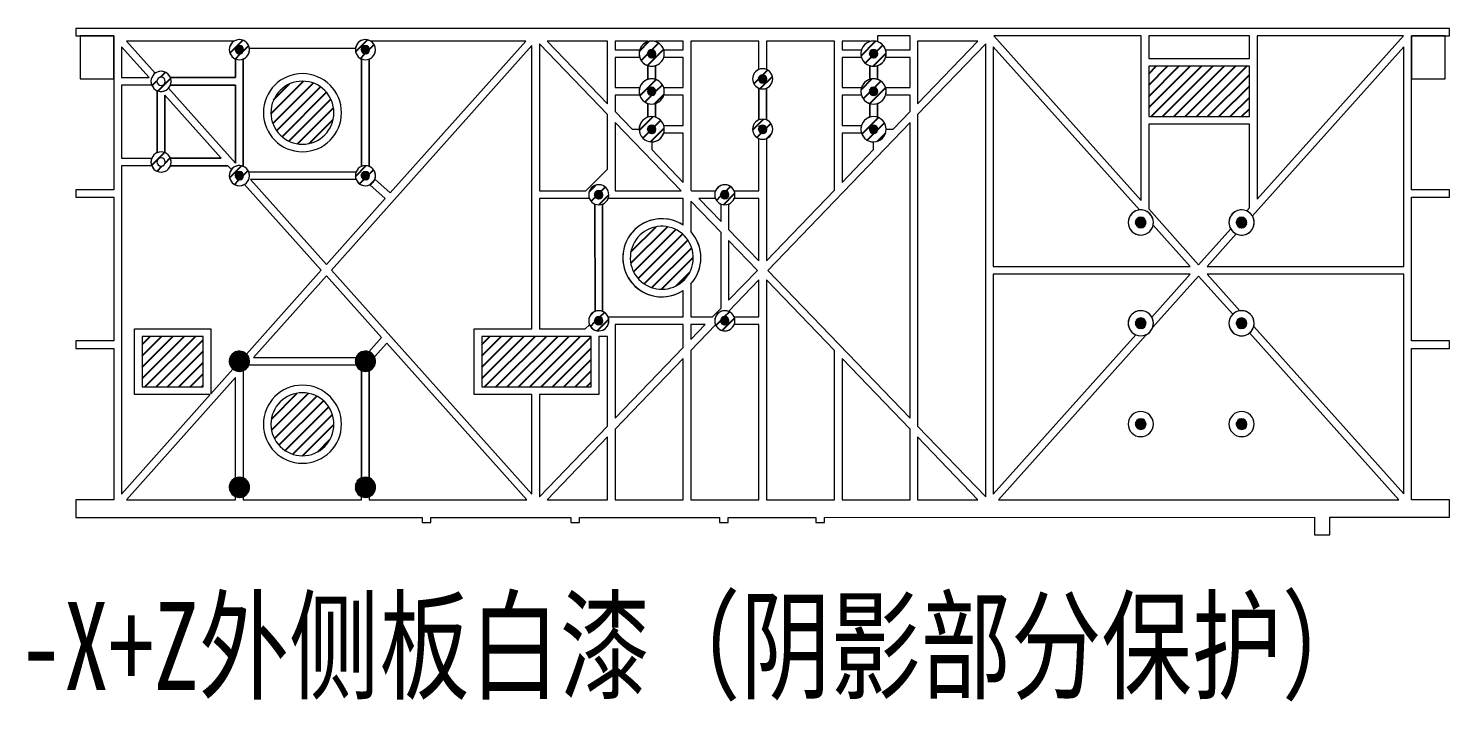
# Model space of a CAD drawing. Header units: millimetres. Extents: x 44 to 363, y 19 to 309.
# Drawn here: x 44.5 to 100.9, y 56 to 82.7 of the extents above; entities that cross this region are included whole.
import ezdxf

# ---------------------------------------------------------------- set-up
doc = ezdxf.new("R2010")
doc.units = ezdxf.units.MM
doc.styles.add('SLDTEXTSTYLE0', font='TXT', dxfattribs={"width": 0.75})

msp = doc.modelspace()

# ---------------------------------------------------------------- hatches: boundary and pattern name
h = msp.add_hatch()
h.set_pattern_fill('ANSI31', color=0, scale=0.1)
h.paths.add_polyline_path([(50.209, 80.603, 1), (49.409, 80.603, 1)])
h.paths.add_polyline_path([(49.644, 80.603, -1), (49.974, 80.603, -1)], flags=0)
h.paths.add_polyline_path([(49.974, 80.603, 1), (49.644, 80.603, 1)], flags=16)
h.paths.add_polyline_path([(50.179, 77.253, 0.096396), (50.209, 77.403, 0.096396), (50.179, 77.553, 0.203231), (49.959, 77.774, 0.194601), (49.659, 77.774, 0.203231), (49.438, 77.553, 0.096396), (49.409, 77.403, 0.096396), (49.438, 77.253, 0.6742)])
h.paths.add_polyline_path([(49.644, 77.403, -1), (49.974, 77.403, -1)], flags=16)
h.paths.add_polyline_path([(49.974, 77.403, 1), (49.644, 77.403, 1)], flags=0)
h.paths.add_polyline_path([(69.773, 81.703, 1), (68.773, 81.703, 0.076321), (68.796, 81.553, 0.858182)])
h.paths.add_polyline_path([(69.108, 81.703, -1), (69.438, 81.703, -1)], flags=16)
h.paths.add_polyline_path([(68.773, 80.203, -0.076321), (68.796, 80.353, -0.858182), (69.773, 80.203, -0.076321), (69.75, 80.053, -0.858182)])
h.paths.add_polyline_path([(69.438, 80.203, -1), (69.108, 80.203, -1)], flags=16)
h.paths.add_polyline_path([(68.773, 78.703, 0.414214), (69.273, 78.203, 0.414214), (69.773, 78.703, 0.076321), (69.75, 78.853, 0.858182)])
h.paths.add_polyline_path([(69.438, 78.703, -1), (69.108, 78.703, -1)], flags=16)
h.paths.add_polyline_path([(73.273, 80.703, 1), (74.073, 80.703, 1)])
h.paths.add_polyline_path([(73.838, 80.703, -1), (73.508, 80.703, -1)], flags=16)
h.paths.add_polyline_path([(73.273, 78.703, 1), (74.073, 78.703, 1)])
h.paths.add_polyline_path([(73.838, 78.703, -1), (73.508, 78.703, -1)], flags=16)
h.paths.add_polyline_path([(78.55, 81.553, 0.076321), (78.573, 81.703, 0.076321), (78.55, 81.853, 0.245091), (78.223, 82.18, 0.153536), (77.923, 82.18, 0.327538), (77.573, 81.703, 0.076321), (77.596, 81.553, 0.245091), (77.923, 81.226, 0.153536), (78.223, 81.226, 0.245091)])
h.paths.add_polyline_path([(77.908, 81.703, -1), (78.238, 81.703, -1)], flags=16)
h.paths.add_polyline_path([(78.573, 80.203, 0.076321), (78.55, 80.353, 0.858182), (77.573, 80.203, 0.076321), (77.596, 80.053, 0.858182)])
h.paths.add_polyline_path([(77.908, 80.203, -1), (78.238, 80.203, -1)], flags=16)
h.paths.add_polyline_path([(78.223, 79.18, 0.506475), (77.573, 78.703, 0.076321), (77.596, 78.553, 0.327538), (78.073, 78.203, 0.414214), (78.573, 78.703, 0.327603)])
h.paths.add_polyline_path([(78.238, 78.703, -1), (77.908, 78.703, -1)], flags=16)
h = msp.add_hatch()
h.set_pattern_fill('ANSI31', color=0, scale=0.1)
h.paths.add_polyline_path([(67.572, 76.103, 1), (66.772, 76.103, 1)])
h.paths.add_polyline_path([(67.007, 76.103, -1), (67.337, 76.103, -1)], flags=16)
h.paths.add_polyline_path([(72.572, 76.103, 0.096396), (72.543, 76.253, 0.6742), (71.802, 76.253, 0.096396), (71.772, 76.103, 0.096396), (71.802, 75.953, 0.824158)])
h.paths.add_polyline_path([(72.007, 76.103, -1), (72.337, 76.103, -1)], flags=16)
h.paths.add_polyline_path([(71.773, 71.103, 1), (72.573, 71.103, 1)])
h.paths.add_polyline_path([(72.338, 71.103, -1), (72.008, 71.103, -1)], flags=16)
h.paths.add_polyline_path([(67.543, 71.253, 0.824158), (66.773, 71.103, 1), (67.573, 71.103, 0.096396)])
h.paths.add_polyline_path([(67.338, 71.103, -1), (67.008, 71.103, -1)], flags=16)
h.paths.add_polyline_path([(58.066, 77.23, 0.531846), (57.516, 76.86, 1), (58.316, 76.86, 0.305615)])
h.paths.add_polyline_path([(58.081, 76.86, -1), (57.751, 76.86, -1)], flags=16)
h.paths.add_polyline_path([(58.316, 81.86, 1), (57.516, 81.86, 0.096396), (57.545, 81.71, 0.824158)])
h.paths.add_polyline_path([(57.751, 81.86, -1), (58.081, 81.86, -1)], flags=16)
h.paths.add_polyline_path([(53.316, 81.86, 0.027094), (53.313, 81.903, 0.546827), (52.71, 82.203, 0.263782), (52.516, 81.86, 0.305615), (52.766, 81.489, 0.194601), (53.066, 81.489, 0.305615)])
h.paths.add_polyline_path([(52.751, 81.86, -1), (53.081, 81.86, -1)], flags=16)
h.paths.add_polyline_path([(53.316, 76.86, 1), (52.516, 76.86, 0.582712), (53.121, 76.516, 0.263654)])
h.paths.add_polyline_path([(52.751, 76.86, -1), (53.081, 76.86, -1)], flags=16)
h.paths.add_polyline_path([(56.666, 79.36, 1), (54.166, 79.36, 1)])
h.paths.add_polyline_path([(70.523, 72.687, 0.105559), (70.823, 73.114, 9.473347)])
h.paths.add_polyline_path([(54.166, 66.996, 1), (56.666, 66.996, 1)])
h = msp.add_hatch()
h.set_pattern_fill('ANSI31', color=0, scale=0.01)
h.paths.add_polyline_path([(53.081, 81.86, 1), (52.751, 81.86, 1)])
h.paths.add_polyline_path([(58.081, 81.86, 1), (57.751, 81.86, 1)])
h.paths.add_polyline_path([(58.081, 76.86, 1), (57.751, 76.86, 1)])
h.paths.add_polyline_path([(52.751, 76.86, 1), (53.081, 76.86, 1)])
h.paths.add_polyline_path([(53.081, 69.496, 1), (52.751, 69.496, 1)])
h.paths.add_polyline_path([(57.751, 69.496, 1), (58.081, 69.496, 1)])
h.paths.add_polyline_path([(58.081, 64.496, 1), (57.751, 64.496, 1)])
h.paths.add_polyline_path([(53.081, 64.496, 1), (52.751, 64.496, 1)])
h.paths.add_polyline_path([(72.337, 76.103, 1), (72.007, 76.103, 1)])
h.paths.add_polyline_path([(67.337, 76.103, 1), (67.007, 76.103, 1)])
h.paths.add_polyline_path([(67.338, 71.103, 1), (67.008, 71.103, 1)])
h.paths.add_polyline_path([(72.338, 71.103, 1), (72.008, 71.103, 1)])
h = msp.add_hatch()
h.set_pattern_fill('ANSI31', color=0, scale=0.01)
h.paths.add_polyline_path([(88.883, 75.004, 1), (88.463, 75.004, 1)])
h.paths.add_polyline_path([(92.883, 75.004, 1), (92.463, 75.004, 1)])
h.paths.add_polyline_path([(88.883, 71.004, 1), (88.463, 71.004, 1)])
h.paths.add_polyline_path([(92.883, 71.004, 1), (92.463, 71.004, 1)])
h.paths.add_polyline_path([(88.883, 67.004, 1), (88.463, 67.004, 1)])
h.paths.add_polyline_path([(92.883, 67.004, 1), (92.463, 67.004, 1)])
h.paths.add_polyline_path([(77.908, 78.703, 1), (78.238, 78.703, 1)])
h.paths.add_polyline_path([(78.238, 80.203, 1), (77.908, 80.203, 1)])
h.paths.add_polyline_path([(77.908, 81.703, 1), (78.238, 81.703, 1)])
h.paths.add_polyline_path([(73.508, 80.703, 1), (73.838, 80.703, 1)])
h.paths.add_polyline_path([(73.508, 78.703, 1), (73.838, 78.703, 1)])
h.paths.add_polyline_path([(69.438, 81.703, 1), (69.108, 81.703, 1)])
h.paths.add_polyline_path([(69.108, 80.203, 1), (69.438, 80.203, 1)])
h.paths.add_polyline_path([(69.438, 78.703, 1), (69.108, 78.703, 1)])
h = msp.add_hatch()
h.set_pattern_fill('ANSI31', color=0, scale=0.1)
h.paths.add_polyline_path([(92.989, 81.204), (88.989, 81.204), (88.989, 79.204), (92.989, 79.204)])
h = msp.add_hatch()
h.set_pattern_fill('ANSI31', color=0, scale=0.1)
h.paths.add_polyline_path([(51.485, 70.477), (49.061, 70.477), (49.061, 68.477), (51.485, 68.477)])
h.paths.add_polyline_path([(66.876, 70.481), (62.53, 70.481), (62.53, 68.481), (66.876, 68.481)])
h = msp.add_hatch()
h.set_pattern_fill('ANSI31', color=0, scale=0.01)
h.paths.add_polyline_path([(53.287, 69.346, 0.09634), (53.316, 69.496, 0.204037), (53.193, 69.784, 0.661078), (52.516, 69.496, 0.223356), (52.661, 69.188, 0.275795), (53.066, 69.125, 0.203231)])
h.paths.add_polyline_path([(52.751, 69.496, -1), (53.081, 69.496, -1)], flags=0)
h.paths.add_polyline_path([(53.081, 69.496, 1), (52.751, 69.496, 1)], flags=16)
h.paths.add_polyline_path([(58.316, 69.496, 1), (57.516, 69.496, 1)])
h.paths.add_polyline_path([(57.751, 69.496, -1), (58.081, 69.496, -1)], flags=16)
h.paths.add_polyline_path([(57.516, 64.496, 1), (58.316, 64.496, 1)])
h.paths.add_polyline_path([(58.081, 64.496, -1), (57.751, 64.496, -1)], flags=16)
h.paths.add_polyline_path([(53.316, 64.496, 1), (52.516, 64.496, 1)])
h.paths.add_polyline_path([(52.751, 64.496, -1), (53.081, 64.496, -1)], flags=0)
h.paths.add_polyline_path([(52.751, 64.496, 1), (53.081, 64.496, 1)], flags=16)

# ---------------------------------------------------------------- linework, layer by layer
at = {"color": 0, "linetype": 'Continuous', "lineweight": 18}
for p, q in [((100.924, 82.704), (46.422, 82.703)), ((46.422, 82.703), (46.422, 82.403)), ((46.422, 82.403), (47.933, 82.403)), ((47.933, 82.403), (46.595, 82.403)), ((46.595, 82.403), (46.595, 80.703)), ((47.933, 80.703), (47.933, 82.403)), ((47.933, 82.403), (47.933, 76.303)), ((78.223, 82.403), (78.223, 82.18)), ((79.523, 82.403), (78.223, 82.403)), ((79.523, 82.403), (78.223, 82.403)), ((78.223, 82.403), (78.223, 82.18)), ((79.523, 81.853), (79.523, 82.403)), ((79.523, 81.853), (79.523, 82.403)), ((88.689, 82.404), (82.845, 82.403)), ((88.689, 82.404), (82.845, 82.403)), ((82.845, 82.403), (88.689, 75.874)), ((82.845, 82.403), (88.689, 75.874)), ((88.689, 75.874), (88.689, 82.404)), ((88.689, 75.874), (88.689, 82.404)), ((92.989, 82.404), (88.989, 82.404)), ((88.989, 82.404), (88.989, 81.504)), ((92.989, 82.404), (88.989, 82.404)), ((88.989, 82.404), (88.989, 81.504)), ((92.989, 81.504), (92.989, 82.404)), ((92.989, 81.504), (92.989, 82.404)), ((99.09, 82.404), (93.289, 82.404)), ((93.289, 75.922), (99.09, 82.404)), ((93.289, 82.404), (93.289, 75.922)), ((93.289, 75.922), (99.09, 82.404)), ((99.09, 82.404), (93.289, 82.404)), ((93.289, 82.404), (93.289, 75.922)), ((100.75, 82.404), (99.412, 82.404)), ((99.412, 82.404), (99.413, 80.704)), ((99.413, 76.304), (99.412, 82.404)), ((99.412, 82.404), (100.924, 82.404)), ((100.75, 80.704), (100.75, 82.404)), ((100.924, 82.404), (100.924, 82.704)), ((49.33, 80.753), (48.233, 81.978)), ((48.233, 81.978), (48.233, 80.753)), ((49.33, 80.753), (48.233, 81.978)), ((48.233, 81.978), (48.233, 80.753)), ((48.434, 82.203), (49.575, 80.928)), ((52.71, 82.203), (48.434, 82.203)), ((52.71, 82.203), (48.434, 82.203)), ((48.434, 82.203), (49.575, 80.928)), ((57.518, 81.903), (53.313, 81.903)), ((57.518, 81.903), (53.313, 81.903)), ((64.523, 82.026), (56.568, 73.115)), ((64.523, 82.026), (56.568, 73.115)), ((64.278, 82.203), (58.121, 82.203)), ((64.278, 82.203), (58.121, 82.203)), ((58.902, 76.18), (64.278, 82.203)), ((58.902, 76.18), (64.278, 82.203)), ((64.523, 70.777), (64.523, 82.026)), ((64.523, 70.777), (64.523, 82.026)), ((64.823, 82.091), (64.823, 76.253)), ((67.523, 79.283), (64.823, 82.091)), ((67.523, 79.283), (64.823, 82.091)), ((64.823, 82.091), (64.823, 76.253)), ((65.131, 82.203), (67.523, 79.716)), ((67.523, 82.203), (65.131, 82.203)), ((67.523, 82.203), (65.131, 82.203)), ((65.131, 82.203), (67.523, 79.716)), ((67.523, 79.716), (67.523, 82.203)), ((67.523, 79.716), (67.523, 82.203)), ((67.823, 82.203), (67.823, 81.853)), ((69.123, 82.203), (67.823, 82.203)), ((69.123, 82.203), (67.823, 82.203)), ((67.823, 82.203), (67.823, 81.853)), ((67.823, 81.853), (68.796, 81.853)), ((67.823, 81.853), (68.796, 81.853)), ((69.123, 82.18), (69.123, 82.203)), ((69.123, 82.18), (69.123, 82.203)), ((69.423, 82.203), (69.423, 82.18)), ((70.523, 82.203), (69.423, 82.203)), ((70.523, 82.203), (69.423, 82.203)), ((69.423, 82.203), (69.423, 82.18)), ((69.75, 81.853), (70.523, 81.853)), ((69.75, 81.853), (70.523, 81.853)), ((70.523, 81.853), (70.523, 82.203)), ((70.523, 81.853), (70.523, 82.203)), ((70.823, 82.203), (70.823, 76.284)), ((73.523, 82.203), (70.823, 82.203)), ((73.523, 82.203), (70.823, 82.203)), ((70.823, 82.203), (70.823, 76.284)), ((73.523, 81.074), (73.523, 82.203)), ((73.523, 81.074), (73.523, 82.203)), ((73.823, 82.203), (73.823, 81.074)), ((76.523, 82.203), (73.823, 82.203)), ((76.523, 82.203), (73.823, 82.203)), ((73.823, 82.203), (73.823, 81.074)), ((76.523, 76.284), (76.523, 82.203)), ((76.523, 76.284), (76.523, 82.203)), ((76.823, 82.203), (76.823, 81.853)), ((77.923, 82.203), (76.823, 82.203)), ((77.923, 82.203), (76.823, 82.203)), ((76.823, 82.203), (76.823, 81.853)), ((76.823, 81.853), (77.596, 81.853)), ((76.823, 81.853), (77.596, 81.853)), ((77.923, 82.18), (77.923, 82.203)), ((77.923, 82.18), (77.923, 82.203)), ((78.55, 81.853), (79.523, 81.853)), ((78.55, 81.853), (79.523, 81.853)), ((79.823, 79.716), (82.215, 82.203)), ((79.823, 82.203), (79.823, 79.716)), ((82.215, 82.203), (79.823, 82.203)), ((79.823, 82.203), (79.823, 79.716)), ((79.823, 79.716), (82.215, 82.203)), ((82.215, 82.203), (79.823, 82.203)), ((82.523, 82.091), (79.823, 79.283)), ((82.523, 82.091), (79.823, 79.283)), ((82.523, 64.116), (82.523, 82.091)), ((82.523, 64.116), (82.523, 82.091)), ((82.823, 81.979), (82.823, 73.253)), ((88.621, 75.501), (82.823, 81.979)), ((88.621, 75.501), (82.823, 81.979)), ((82.823, 81.979), (82.823, 73.253)), ((99.113, 81.979), (93.101, 75.262)), ((99.113, 81.979), (93.101, 75.262)), ((99.113, 73.254), (99.113, 81.979)), ((99.113, 73.254), (99.113, 81.979)), ((52.766, 81.489), (52.766, 80.753)), ((52.766, 80.753), (52.766, 81.489)), ((53.066, 77.23), (53.066, 81.489)), ((53.066, 81.489), (53.066, 77.23)), ((57.766, 81.489), (57.766, 77.23)), ((57.766, 77.23), (57.766, 81.489)), ((58.066, 77.23), (58.066, 81.489)), ((58.066, 81.489), (58.066, 77.23)), ((68.796, 81.553), (67.823, 81.553)), ((67.823, 81.553), (67.823, 80.353)), ((67.823, 81.553), (67.823, 80.353)), ((68.796, 81.553), (67.823, 81.553)), ((69.123, 81.226), (69.123, 80.68)), ((69.123, 80.68), (69.123, 81.226)), ((69.423, 80.68), (69.423, 81.226)), ((69.423, 81.226), (69.423, 80.68)), ((70.523, 81.553), (69.75, 81.553)), ((70.523, 81.553), (69.75, 81.553)), ((70.523, 80.353), (70.523, 81.553)), ((70.523, 80.353), (70.523, 81.553)), ((76.823, 81.553), (76.823, 80.353)), ((77.596, 81.553), (76.823, 81.553)), ((76.823, 81.553), (76.823, 80.353)), ((77.596, 81.553), (76.823, 81.553)), ((77.923, 81.226), (77.923, 80.68)), ((77.923, 80.68), (77.923, 81.226)), ((78.223, 80.68), (78.223, 81.226)), ((78.223, 81.226), (78.223, 80.68)), ((79.523, 81.553), (78.55, 81.553)), ((79.523, 81.553), (78.55, 81.553)), ((79.523, 80.353), (79.523, 81.553)), ((79.523, 80.353), (79.523, 81.553)), ((88.989, 81.504), (92.989, 81.504)), ((88.989, 81.504), (92.989, 81.504)), ((88.989, 81.204), (88.989, 79.204)), ((92.989, 81.204), (88.989, 81.204)), ((92.989, 79.204), (92.989, 81.204)), ((46.595, 80.703), (47.933, 80.703)), ((48.233, 80.753), (49.33, 80.753)), ((48.233, 80.753), (49.33, 80.753)), ((52.766, 80.753), (50.179, 80.753)), ((50.179, 80.753), (52.766, 80.753)), ((99.413, 80.704), (100.75, 80.704)), ((48.233, 80.453), (48.233, 77.553)), ((49.438, 80.453), (48.233, 80.453)), ((49.438, 80.453), (48.233, 80.453)), ((48.233, 80.453), (48.233, 77.553)), ((49.659, 80.232), (49.659, 77.774)), ((49.659, 77.774), (49.659, 80.232)), ((52.766, 77.363), (50.106, 80.335)), ((50.106, 80.335), (52.766, 77.363)), ((50.179, 80.453), (52.766, 80.453)), ((52.766, 80.453), (50.179, 80.453)), ((52.766, 80.453), (52.766, 77.363)), ((52.766, 77.363), (52.766, 80.453)), ((67.823, 80.353), (68.796, 80.353)), ((67.823, 80.353), (68.796, 80.353)), ((69.75, 80.353), (70.523, 80.353)), ((69.75, 80.353), (70.523, 80.353)), ((73.523, 80.332), (73.523, 79.074)), ((73.523, 79.074), (73.523, 80.332)), ((73.823, 79.074), (73.823, 80.332)), ((73.823, 80.332), (73.823, 79.074)), ((76.823, 80.353), (77.596, 80.353)), ((76.823, 80.353), (77.596, 80.353)), ((78.55, 80.353), (79.523, 80.353)), ((78.55, 80.353), (79.523, 80.353)), ((49.959, 77.774), (49.959, 80.05)), ((49.959, 80.05), (52.194, 77.553)), ((52.194, 77.553), (49.959, 80.05)), ((49.959, 80.05), (49.959, 77.774)), ((67.823, 80.053), (67.823, 79.404)), ((68.796, 80.053), (67.823, 80.053)), ((67.823, 80.053), (67.823, 79.404)), ((68.796, 80.053), (67.823, 80.053)), ((69.123, 79.726), (69.123, 79.18)), ((69.123, 79.18), (69.123, 79.726)), ((69.423, 79.18), (69.423, 79.726)), ((69.423, 79.726), (69.423, 79.18)), ((70.523, 80.053), (69.75, 80.053)), ((70.523, 80.053), (69.75, 80.053)), ((70.523, 78.853), (70.523, 80.053)), ((70.523, 78.853), (70.523, 80.053)), ((76.823, 80.053), (76.823, 78.853)), ((77.596, 80.053), (76.823, 80.053)), ((77.596, 80.053), (76.823, 80.053)), ((76.823, 80.053), (76.823, 78.853)), ((77.923, 79.18), (77.923, 79.726)), ((77.923, 79.726), (77.923, 79.18)), ((78.223, 79.18), (78.223, 79.726)), ((78.223, 79.726), (78.223, 79.181)), ((79.523, 80.053), (78.55, 80.053)), ((79.523, 80.053), (78.55, 80.053)), ((79.523, 79.404), (79.523, 80.053)), ((79.523, 79.404), (79.523, 80.053)), ((67.523, 77.116), (67.523, 79.283)), ((67.523, 77.116), (67.523, 79.283)), ((67.823, 79.404), (68.496, 78.703)), ((67.823, 79.404), (68.496, 78.703)), ((70.436, 76.253), (67.823, 78.971)), ((67.823, 78.971), (67.823, 76.253)), ((70.436, 76.253), (67.823, 78.971)), ((67.823, 78.971), (67.823, 76.253)), ((79.523, 78.971), (73.881, 73.103)), ((79.523, 78.971), (73.881, 73.103)), ((78.849, 78.703), (79.523, 79.404)), ((78.849, 78.703), (79.523, 79.404)), ((79.523, 67.236), (79.523, 78.971)), ((79.523, 67.236), (79.523, 78.971)), ((79.823, 79.283), (79.823, 66.924)), ((79.823, 79.283), (79.823, 66.924)), ((88.989, 79.204), (92.989, 79.204)), ((68.496, 78.703), (68.773, 78.703)), ((68.496, 78.703), (68.773, 78.703)), ((69.75, 78.853), (70.523, 78.853)), ((69.75, 78.853), (70.523, 78.853)), ((70.523, 78.553), (69.75, 78.553)), ((70.523, 78.553), (69.75, 78.553)), ((70.523, 76.596), (70.523, 78.553)), ((70.523, 76.596), (70.523, 78.553)), ((76.823, 78.853), (77.596, 78.853)), ((76.823, 78.853), (77.596, 78.853)), ((76.823, 78.553), (76.823, 76.596)), ((77.596, 78.553), (76.823, 78.553)), ((76.823, 78.553), (76.823, 76.596)), ((77.596, 78.553), (76.823, 78.553)), ((78.573, 78.703), (78.849, 78.703)), ((78.573, 78.703), (78.849, 78.703)), ((88.989, 78.904), (88.989, 75.539)), ((92.989, 78.904), (88.989, 78.904)), ((92.989, 78.904), (88.989, 78.904)), ((88.989, 78.904), (88.989, 75.539)), ((92.989, 75.587), (92.989, 78.904)), ((92.989, 75.587), (92.989, 78.904)), ((69.273, 78.203), (69.273, 77.896)), ((69.273, 78.203), (69.273, 77.896)), ((69.273, 77.896), (70.523, 76.596)), ((69.273, 77.896), (70.523, 76.596)), ((73.523, 76.253), (73.523, 78.332)), ((73.523, 76.253), (73.523, 78.332)), ((73.823, 78.332), (73.823, 73.476)), ((73.823, 78.332), (73.823, 73.476)), ((76.823, 76.596), (78.073, 77.896)), ((76.823, 76.596), (78.073, 77.896)), ((78.073, 77.896), (78.073, 78.203)), ((78.073, 77.896), (78.073, 78.203)), ((48.233, 77.553), (49.438, 77.553)), ((48.233, 77.553), (49.438, 77.553)), ((48.233, 77.253), (48.233, 64.228)), ((49.438, 77.253), (48.233, 77.253)), ((49.438, 77.253), (48.233, 77.253)), ((48.233, 77.253), (48.233, 64.228)), ((52.194, 77.553), (50.179, 77.553)), ((50.179, 77.553), (52.194, 77.553)), ((50.179, 77.253), (52.462, 77.253)), ((52.462, 77.253), (50.179, 77.253)), ((52.462, 77.253), (52.597, 77.102)), ((52.597, 77.102), (52.462, 77.253)), ((53.287, 77.01), (57.545, 77.01)), ((53.287, 77.01), (57.545, 77.01)), ((53.351, 76.71), (56.367, 73.34)), ((57.545, 76.71), (53.351, 76.71)), ((57.545, 76.71), (53.351, 76.71)), ((53.351, 76.71), (56.367, 73.34)), ((58.292, 76.725), (58.902, 76.18)), ((58.292, 76.725), (58.902, 76.18)), ((66.66, 76.253), (67.523, 77.116)), ((66.66, 76.253), (67.523, 77.116)), ((47.933, 76.303), (46.422, 76.303)), ((46.422, 76.303), (46.422, 76.003)), ((56.166, 73.115), (53.121, 76.516)), ((56.166, 73.115), (53.121, 76.516)), ((58.703, 75.956), (58.093, 76.501)), ((58.703, 75.956), (58.093, 76.501)), ((64.823, 76.253), (66.66, 76.253)), ((64.823, 76.253), (66.66, 76.253)), ((67.823, 76.253), (70.436, 76.253)), ((67.823, 76.253), (70.436, 76.253)), ((70.823, 76.284), (70.852, 76.253)), ((70.823, 76.284), (70.852, 76.253)), ((70.852, 76.253), (71.802, 76.253)), ((70.852, 76.253), (71.802, 76.253)), ((72.543, 76.253), (73.523, 76.253)), ((72.543, 76.253), (73.523, 76.253)), ((73.823, 73.476), (76.523, 76.284)), ((73.823, 73.476), (76.523, 76.284)), ((100.924, 76.304), (99.413, 76.304)), ((100.924, 76.004), (100.924, 76.304)), ((46.422, 76.003), (47.933, 76.003)), ((47.933, 76.003), (47.933, 70.303)), ((56.367, 73.34), (58.703, 75.956)), ((56.367, 73.34), (58.703, 75.956)), ((64.823, 75.953), (64.823, 70.777)), ((66.802, 75.953), (64.823, 75.953)), ((64.823, 75.953), (64.823, 70.777)), ((66.802, 75.953), (64.823, 75.953)), ((67.022, 75.732), (67.023, 71.474)), ((67.023, 71.474), (67.022, 75.732)), ((67.323, 71.474), (67.322, 75.732)), ((67.322, 75.732), (67.323, 71.474)), ((70.523, 75.953), (67.543, 75.953)), ((70.523, 75.953), (67.543, 75.953)), ((70.523, 74.899), (70.523, 75.953)), ((70.523, 74.899), (70.523, 75.953)), ((72.023, 74.603), (70.823, 75.851)), ((70.823, 75.851), (70.823, 74.642)), ((72.023, 74.603), (70.823, 75.851)), ((70.823, 75.851), (70.823, 74.642)), ((71.141, 75.953), (72.023, 75.036)), ((71.802, 75.953), (71.141, 75.953)), ((71.141, 75.953), (72.023, 75.036)), ((71.802, 75.953), (71.141, 75.953)), ((72.023, 75.036), (72.022, 75.732)), ((72.023, 75.036), (72.022, 75.732)), ((72.322, 75.732), (72.323, 74.724)), ((72.322, 75.732), (72.323, 74.724)), ((73.523, 75.953), (72.543, 75.953)), ((73.523, 75.953), (72.543, 75.953)), ((73.523, 73.476), (73.523, 75.953)), ((73.523, 73.476), (73.523, 75.953)), ((92.876, 75.461), (92.989, 75.587)), ((92.876, 75.461), (92.989, 75.587)), ((99.413, 70.304), (99.413, 76.004)), ((99.413, 76.004), (100.924, 76.004)), ((88.989, 75.539), (90.968, 73.329)), ((88.989, 75.539), (90.968, 73.329)), ((72.023, 71.603), (72.023, 74.603)), ((72.023, 71.603), (72.023, 74.603)), ((72.323, 74.724), (73.523, 73.476)), ((72.323, 74.724), (73.523, 73.476)), ((90.632, 73.254), (89.161, 74.897)), ((90.632, 73.254), (89.161, 74.897)), ((90.968, 73.329), (92.241, 74.751)), ((90.968, 73.329), (92.241, 74.751)), ((92.463, 74.55), (91.303, 73.254)), ((92.463, 74.55), (91.303, 73.254)), ((72.323, 74.291), (72.323, 71.915)), ((73.465, 73.103), (72.323, 74.291)), ((73.465, 73.103), (72.323, 74.291)), ((72.323, 74.291), (72.323, 71.915)), ((53.193, 69.784), (56.166, 73.115)), ((53.193, 69.784), (56.166, 73.115)), ((56.367, 72.89), (53.472, 69.646)), ((56.367, 72.89), (53.472, 69.646)), ((58.559, 70.442), (56.367, 72.89)), ((58.559, 70.442), (56.367, 72.89)), ((56.568, 73.115), (64.523, 64.228)), ((56.568, 73.115), (64.523, 64.228)), ((73.523, 72.731), (72.317, 71.476)), ((73.523, 72.731), (72.317, 71.476)), ((72.323, 71.915), (73.465, 73.103)), ((72.323, 71.915), (73.465, 73.103)), ((73.523, 71.253), (73.523, 72.731)), ((73.523, 71.253), (73.523, 72.731)), ((73.823, 72.731), (73.823, 64.003)), ((76.523, 69.923), (73.823, 72.731)), ((76.523, 69.923), (73.823, 72.731)), ((73.823, 72.731), (73.823, 64.003)), ((73.881, 73.103), (79.523, 67.236)), ((73.881, 73.103), (79.523, 67.236)), ((82.823, 73.253), (90.632, 73.254)), ((82.823, 73.253), (90.632, 73.254)), ((90.632, 72.954), (82.823, 72.953)), ((90.632, 72.954), (82.823, 72.953)), ((82.823, 72.953), (82.823, 64.228)), ((82.823, 72.953), (82.823, 64.228)), ((89.108, 71.25), (90.632, 72.954)), ((89.108, 71.25), (90.632, 72.954)), ((90.968, 72.879), (89.147, 70.844)), ((90.968, 72.879), (89.147, 70.844)), ((92.325, 71.363), (90.968, 72.879)), ((92.325, 71.363), (90.968, 72.879)), ((91.303, 73.254), (99.113, 73.254)), ((91.303, 73.254), (99.113, 73.254)), ((91.303, 72.954), (92.605, 71.499)), ((99.113, 72.954), (91.303, 72.954)), ((99.113, 72.954), (91.303, 72.954)), ((91.303, 72.954), (92.605, 71.499)), ((99.113, 64.229), (99.113, 72.954)), ((99.113, 64.229), (99.113, 72.954)), ((70.523, 71.253), (70.523, 72.307)), ((70.523, 71.253), (70.523, 72.307)), ((70.823, 72.564), (70.823, 71.253)), ((70.823, 72.564), (70.823, 71.253)), ((71.686, 71.253), (72.023, 71.603)), ((71.686, 71.253), (72.023, 71.603)), ((67.543, 71.253), (70.523, 71.253)), ((67.543, 71.253), (70.523, 71.253)), ((70.823, 71.253), (71.686, 71.253)), ((70.823, 71.253), (71.686, 71.253)), ((72.543, 71.253), (73.523, 71.253)), ((72.543, 71.253), (73.523, 71.253)), ((48.761, 70.777), (51.785, 70.777)), ((48.761, 68.177), (48.761, 70.777)), ((48.761, 68.177), (48.761, 70.777)), ((48.761, 70.777), (51.785, 70.777)), ((49.061, 70.477), (49.061, 68.477)), ((51.485, 70.477), (49.061, 70.477)), ((51.485, 68.477), (51.485, 70.477)), ((51.785, 70.777), (51.785, 68.207)), ((51.785, 70.777), (51.785, 68.207)), ((62.23, 70.777), (64.523, 70.777)), ((62.23, 68.177), (62.23, 70.777)), ((62.23, 70.777), (64.523, 70.777)), ((62.23, 68.177), (62.23, 70.777)), ((62.53, 70.481), (62.53, 68.481)), ((66.876, 70.481), (62.53, 70.481)), ((64.823, 70.777), (66.635, 70.777)), ((64.823, 70.777), (66.635, 70.777)), ((66.635, 70.777), (66.804, 70.947)), ((66.635, 70.777), (66.804, 70.947)), ((66.876, 68.481), (66.876, 70.481)), ((67.176, 70.481), (67.176, 68.177)), ((67.523, 70.481), (67.176, 70.481)), ((67.176, 70.481), (67.176, 68.177)), ((67.523, 70.481), (67.176, 70.481)), ((67.523, 66.924), (67.523, 70.481)), ((67.523, 66.924), (67.523, 70.481)), ((67.823, 70.953), (67.823, 67.236)), ((70.523, 70.953), (67.823, 70.953)), ((67.823, 70.953), (67.823, 67.236)), ((70.523, 70.953), (67.823, 70.953)), ((70.523, 70.044), (70.523, 70.953)), ((70.523, 70.044), (70.523, 70.953)), ((70.823, 70.953), (70.823, 70.356)), ((71.398, 70.953), (70.823, 70.953)), ((70.823, 70.356), (71.398, 70.953)), ((70.823, 70.953), (70.823, 70.356)), ((70.823, 70.356), (71.398, 70.953)), ((71.398, 70.953), (70.823, 70.953)), ((71.805, 70.945), (70.823, 69.923)), ((71.805, 70.945), (70.823, 69.923)), ((73.523, 70.953), (72.543, 70.953)), ((73.523, 70.953), (72.543, 70.953)), ((73.523, 64.003), (73.523, 70.953)), ((73.523, 64.003), (73.523, 70.953)), ((82.823, 64.228), (88.476, 70.544)), ((82.823, 64.228), (88.476, 70.544)), ((88.884, 70.55), (83.024, 64.003)), ((88.884, 70.55), (83.024, 64.003)), ((98.912, 64.004), (92.991, 70.618)), ((98.912, 64.004), (92.991, 70.618)), ((93.158, 70.882), (99.113, 64.229)), ((93.158, 70.882), (99.113, 64.229)), ((47.933, 70.303), (46.422, 70.303)), ((46.422, 70.303), (46.422, 70.003)), ((46.422, 70.003), (47.933, 70.003)), ((47.933, 70.003), (47.933, 64.003)), ((58.051, 69.873), (58.559, 70.442)), ((58.051, 69.873), (58.559, 70.442)), ((58.76, 70.217), (58.275, 69.673)), ((58.76, 70.217), (58.275, 69.673)), ((64.322, 64.003), (58.76, 70.217)), ((64.322, 64.003), (58.76, 70.217)), ((67.823, 67.236), (70.523, 70.044)), ((67.823, 67.236), (70.523, 70.044)), ((70.823, 69.923), (70.823, 64.003)), ((70.823, 69.923), (70.823, 64.003)), ((76.523, 64.003), (76.523, 69.923)), ((76.523, 64.003), (76.523, 69.923)), ((100.924, 70.304), (99.413, 70.304)), ((99.413, 64.004), (99.413, 70.004)), ((99.413, 70.004), (100.924, 70.004)), ((100.924, 70.004), (100.924, 70.304)), ((57.545, 69.346), (53.287, 69.346)), ((57.545, 69.346), (53.287, 69.346)), ((53.472, 69.646), (57.545, 69.646)), ((53.472, 69.646), (57.545, 69.646)), ((70.523, 69.611), (67.823, 66.803)), ((70.523, 69.611), (67.823, 66.803)), ((70.523, 64.003), (70.523, 69.611)), ((70.523, 64.003), (70.523, 69.611)), ((76.823, 69.611), (76.823, 64.003)), ((79.523, 66.803), (76.823, 69.611)), ((79.523, 66.803), (76.823, 69.611)), ((76.823, 69.611), (76.823, 64.003)), ((52.766, 68.855), (48.434, 64.003)), ((52.766, 68.855), (48.434, 64.003)), ((51.785, 68.207), (52.661, 69.188)), ((51.785, 68.207), (52.661, 69.188)), ((52.766, 64.867), (52.766, 68.855)), ((52.766, 64.867), (52.766, 68.855)), ((53.066, 69.125), (53.066, 64.867)), ((53.066, 69.125), (53.066, 64.867)), ((57.766, 69.125), (57.766, 64.867)), ((57.766, 64.867), (57.766, 69.125)), ((58.066, 69.125), (58.066, 64.867)), ((58.066, 64.867), (58.066, 69.125)), ((49.061, 68.477), (51.485, 68.477)), ((62.53, 68.481), (66.876, 68.481)), ((48.233, 64.228), (51.758, 68.177)), ((48.233, 64.228), (51.758, 68.177)), ((51.758, 68.177), (48.761, 68.177)), ((51.758, 68.177), (48.761, 68.177)), ((64.523, 68.177), (62.23, 68.177)), ((64.523, 68.177), (62.23, 68.177)), ((64.523, 64.228), (64.523, 68.177)), ((64.523, 64.228), (64.523, 68.177)), ((64.823, 68.177), (64.823, 64.115)), ((67.176, 68.177), (64.823, 68.177)), ((67.176, 68.177), (64.823, 68.177)), ((64.823, 68.177), (64.823, 64.115)), ((64.823, 64.115), (67.523, 66.924)), ((64.823, 64.115), (67.523, 66.924)), ((67.823, 66.803), (67.823, 64.003)), ((67.823, 66.803), (67.823, 64.003)), ((79.523, 64.003), (79.523, 66.803)), ((79.523, 64.003), (79.523, 66.803)), ((79.823, 66.924), (82.523, 64.116)), ((79.823, 66.924), (82.523, 64.116)), ((67.523, 66.491), (65.131, 64.003)), ((67.523, 66.491), (65.131, 64.003)), ((67.523, 64.003), (67.523, 66.491)), ((67.523, 64.003), (67.523, 66.491)), ((79.823, 66.491), (79.823, 64.003)), ((82.215, 64.003), (79.823, 66.491)), ((82.215, 64.003), (79.823, 66.491)), ((79.823, 66.491), (79.823, 64.003)), ((47.933, 64.003), (46.422, 64.003)), ((46.422, 64.003), (46.422, 63.303)), ((48.434, 64.003), (52.766, 64.003)), ((48.434, 64.003), (52.766, 64.003)), ((52.766, 64.003), (52.766, 64.125)), ((52.766, 64.003), (52.766, 64.125)), ((53.066, 64.125), (53.066, 64.003)), ((53.066, 64.125), (53.066, 64.003)), ((53.066, 64.003), (57.766, 64.003)), ((53.066, 64.003), (57.766, 64.003)), ((57.766, 64.003), (57.766, 64.125)), ((57.766, 64.003), (57.766, 64.125)), ((58.066, 64.125), (58.066, 64.003)), ((58.066, 64.125), (58.066, 64.003)), ((58.066, 64.003), (64.322, 64.003)), ((58.066, 64.003), (64.322, 64.003)), ((65.131, 64.003), (67.523, 64.003)), ((65.131, 64.003), (67.523, 64.003)), ((67.823, 64.003), (70.523, 64.003)), ((67.823, 64.003), (70.523, 64.003)), ((70.823, 64.003), (73.523, 64.003)), ((70.823, 64.003), (73.523, 64.003)), ((73.823, 64.003), (76.523, 64.003)), ((73.823, 64.003), (76.523, 64.003)), ((76.823, 64.003), (79.523, 64.003)), ((76.823, 64.003), (79.523, 64.003)), ((79.823, 64.003), (82.215, 64.003)), ((79.823, 64.003), (82.215, 64.003)), ((83.024, 64.003), (98.912, 64.004)), ((83.024, 64.003), (98.912, 64.004)), ((100.924, 64.004), (99.413, 64.004)), ((100.924, 63.304), (100.924, 64.004)), ((46.422, 63.303), (60.163, 63.303)), ((60.163, 63.303), (60.163, 63.103)), ((60.509, 63.103), (60.509, 63.303)), ((60.509, 63.303), (66.059, 63.303)), ((66.059, 63.303), (66.059, 63.103)), ((66.406, 63.103), (66.406, 63.303)), ((66.406, 63.303), (71.956, 63.303)), ((71.956, 63.303), (71.956, 63.103)), ((72.303, 63.103), (72.303, 63.303)), ((72.303, 63.303), (75.78, 63.303)), ((75.78, 63.303), (75.78, 63.103)), ((76.127, 63.303), (95.569, 63.304)), ((76.127, 63.103), (76.127, 63.303)), ((95.569, 63.304), (95.569, 62.604)), ((96.169, 62.604), (96.169, 63.304)), ((96.169, 63.304), (100.924, 63.304)), ((60.163, 63.103), (60.509, 63.103)), ((66.059, 63.103), (66.406, 63.103)), ((71.956, 63.103), (72.303, 63.103)), ((75.78, 63.103), (76.127, 63.103)), ((95.569, 62.604), (96.169, 62.604))]:
    msp.add_line(p, q, dxfattribs=at)
for centre, radius, start, end in [((52.916, 81.86), 0.4, 0.0012, 180.0012), ((52.916, 81.86), 0.4, 120.8933, 180.0012), ((52.916, 81.86), 0.4, 180.0012, 0.0012), ((52.916, 81.86), 0.4, 180.0012, 247.9769), ((52.916, 81.86), 0.4, 6.2091, 120.8933), ((52.916, 81.86), 0.165, 0.0012, 180.0012), ((52.916, 81.86), 0.165, 180.0012, 0.0012), ((52.916, 81.86), 0.4, 292.0255, 0.0012), ((52.916, 81.86), 0.4, 0.0012, 6.2091), ((57.916, 81.86), 0.4, 0.0012, 180.0012), ((57.916, 81.86), 0.4, 173.7933, 180.0012), ((57.916, 81.86), 0.4, 180.0012, 0.0012), ((57.916, 81.86), 0.4, 180.0012, 202.0255), ((57.916, 81.86), 0.4, 59.1091, 173.7933), ((57.916, 81.86), 0.165, 0.0012, 180.0012), ((57.916, 81.86), 0.165, 180.0012, 0.0012), ((57.916, 81.86), 0.4, 292.0255, 0.0012), ((57.916, 81.86), 0.4, 0.0012, 59.1091), ((69.273, 81.703), 0.5, 0.0012, 180.0012), ((69.273, 81.703), 0.5, 162.5436, 180.0012), ((69.273, 81.703), 0.5, 107.4588, 162.5436), ((69.273, 81.703), 0.165, 0.0012, 180.0012), ((69.273, 81.703), 0.5, 72.5436, 107.4588), ((69.273, 81.703), 0.5, 17.4588, 72.5436), ((69.273, 81.703), 0.5, 0.0012, 17.4588), ((78.073, 81.703), 0.5, 0.0012, 180.0012), ((78.073, 81.703), 0.5, 162.5436, 180.0012), ((78.073, 81.703), 0.5, 107.4588, 162.5436), ((78.073, 81.703), 0.165, 0.0012, 180.0012), ((78.073, 81.703), 0.5, 72.5436, 107.4588), ((78.073, 81.703), 0.5, 17.4588, 72.5436), ((78.073, 81.703), 0.5, 0.0012, 17.4588), ((52.916, 81.86), 0.4, 247.9769, 292.0255), ((57.916, 81.86), 0.4, 202.0255, 247.9769), ((57.916, 81.86), 0.4, 247.9769, 292.0255), ((69.273, 81.703), 0.5, 180.0012, 197.4588), ((69.273, 81.703), 0.5, 180.0012, 0.0012), ((69.273, 81.703), 0.5, 197.4588, 252.5436), ((69.273, 81.703), 0.165, 180.0012, 0.0012), ((69.273, 81.703), 0.5, 252.5436, 287.4588), ((69.273, 81.703), 0.5, 287.4588, 342.5436), ((69.273, 81.703), 0.5, 342.5436, 0.0012), ((78.073, 81.703), 0.5, 180.0012, 197.4588), ((78.073, 81.703), 0.5, 180.0012, 0.0012), ((78.073, 81.703), 0.5, 197.4588, 252.5436), ((78.073, 81.703), 0.165, 180.0012, 0.0012), ((78.073, 81.703), 0.5, 252.5436, 287.4588), ((78.073, 81.703), 0.5, 287.4588, 342.5436), ((78.073, 81.703), 0.5, 342.5436, 0.0012), ((49.809, 80.603), 0.4, 0.0012, 180.0012), ((49.809, 80.603), 0.4, 125.6504, 180.0012), ((49.809, 80.603), 0.4, 22.0255, 125.6707), ((49.809, 80.603), 0.165, 0.0012, 180.0012), ((49.809, 80.603), 0.4, 0.0012, 22.0255), ((55.416, 79.36), 1.55, 0.0012, 180.0012), ((55.416, 79.36), 1.55, 0.0012, 180.0012), ((69.273, 80.203), 0.5, 0.0012, 180.0012), ((69.273, 80.203), 0.5, 107.4588, 162.5436), ((69.273, 80.203), 0.5, 72.5436, 107.4588), ((69.273, 80.203), 0.5, 17.4588, 72.5436), ((73.673, 80.703), 0.4, 0.0012, 180.0012), ((73.673, 80.703), 0.4, 112.0256, 180.0012), ((73.673, 80.703), 0.4, 180.0012, 0.0012), ((73.673, 80.703), 0.4, 180.0012, 247.9768), ((73.673, 80.703), 0.165, 0.0012, 180.0012), ((73.673, 80.703), 0.165, 180.0012, 0.0012), ((73.673, 80.703), 0.4, 67.977, 112.0256), ((73.673, 80.703), 0.4, 0.0012, 67.977), ((73.673, 80.703), 0.4, 292.0255, 0.0012), ((78.073, 80.203), 0.5, 0.0012, 180.0012), ((78.073, 80.203), 0.5, 107.4588, 162.5436), ((78.073, 80.203), 0.5, 72.5436, 107.4588), ((78.073, 80.203), 0.5, 17.4588, 72.5436), ((49.809, 80.603), 0.4, 180.0012, 202.0255), ((49.809, 80.603), 0.4, 180.0012, 0.0012), ((49.809, 80.603), 0.4, 202.0255, 247.9769), ((49.809, 80.603), 0.165, 180.0012, 0.0012), ((49.809, 80.603), 0.4, 247.9769, 318.0118), ((49.809, 80.603), 0.4, 318.0118, 337.9769), ((49.809, 80.603), 0.4, 337.9769, 0.0012), ((55.416, 79.36), 1.25, 0.0012, 180.0012), ((69.273, 80.203), 0.5, 162.5436, 180.0012), ((69.273, 80.203), 0.5, 180.0012, 197.4588), ((69.273, 80.203), 0.5, 180.0012, 0.0012), ((69.273, 80.203), 0.165, 0.0012, 180.0012), ((69.273, 80.203), 0.165, 180.0012, 0.0012), ((69.273, 80.203), 0.5, 0.0012, 17.4588), ((69.273, 80.203), 0.5, 342.5436, 0.0012), ((73.673, 80.703), 0.4, 247.9768, 292.0255), ((78.073, 80.203), 0.5, 162.5436, 180.0012), ((78.073, 80.203), 0.5, 180.0012, 197.4588), ((78.073, 80.203), 0.5, 180.0012, 0.0012), ((78.073, 80.203), 0.165, 0.0012, 180.0012), ((78.073, 80.203), 0.165, 180.0012, 0.0012), ((78.073, 80.203), 0.5, 0.0012, 17.4588), ((78.073, 80.203), 0.5, 342.5436, 0.0012), ((69.273, 80.203), 0.5, 197.4588, 252.5436), ((69.273, 80.203), 0.5, 252.5436, 287.4587), ((69.273, 80.203), 0.5, 287.4587, 342.5436), ((78.073, 80.203), 0.5, 197.4588, 252.5435), ((78.073, 80.203), 0.5, 252.5435, 287.4588), ((78.073, 80.203), 0.5, 287.4588, 342.5436), ((55.416, 79.36), 1.55, 180.0012, 0.0012), ((55.416, 79.36), 1.55, 180.0012, 0.0012), ((55.416, 79.36), 1.25, 180.0012, 0.0012), ((69.273, 78.703), 0.5, 0.0012, 180.0012), ((69.273, 78.703), 0.5, 107.4588, 180.0012), ((69.273, 78.703), 0.5, 72.5436, 107.4588), ((69.273, 78.703), 0.5, 17.4588, 72.5436), ((73.673, 78.703), 0.4, 0.0012, 180.0012), ((73.673, 78.703), 0.4, 112.0256, 180.0012), ((73.673, 78.703), 0.4, 67.977, 112.0256), ((73.673, 78.703), 0.4, 0.0012, 67.977), ((78.073, 78.703), 0.5, 0.0012, 180.0012), ((78.073, 78.703), 0.5, 107.4588, 162.5436), ((78.073, 78.703), 0.5, 72.5436, 107.4588), ((78.073, 78.703), 0.5, 0.0012, 72.557), ((69.273, 78.703), 0.5, 180.0012, 270.0012), ((69.273, 78.703), 0.5, 180.0012, 0.0012), ((69.273, 78.703), 0.165, 0.0012, 180.0012), ((69.273, 78.703), 0.165, 180.0012, 0.0012), ((69.273, 78.703), 0.5, 270.0012, 342.557), ((69.273, 78.703), 0.5, 0.0012, 17.4588), ((69.273, 78.703), 0.5, 342.5436, 0.0012), ((73.673, 78.703), 0.4, 180.0012, 0.0012), ((73.673, 78.703), 0.4, 180.0012, 247.9768), ((73.673, 78.703), 0.165, 0.0012, 180.0012), ((73.673, 78.703), 0.165, 180.0012, 0.0012), ((73.673, 78.703), 0.4, 292.0255, 0.0012), ((78.073, 78.703), 0.5, 162.5436, 180.0012), ((78.073, 78.703), 0.5, 180.0012, 197.4588), ((78.073, 78.703), 0.5, 180.0012, 0.0012), ((78.073, 78.703), 0.5, 197.4588, 270.0012), ((78.073, 78.703), 0.165, 0.0012, 180.0012), ((78.073, 78.703), 0.165, 180.0012, 0.0012), ((78.073, 78.703), 0.5, 270.0012, 0.0012), ((49.809, 77.403), 0.4, 0.0012, 180.0012), ((49.809, 77.403), 0.4, 67.9769, 112.0255), ((73.673, 78.703), 0.4, 247.9768, 292.0255), ((49.809, 77.403), 0.4, 157.9769, 180.0012), ((49.809, 77.403), 0.4, 180.0012, 202.0255), ((49.809, 77.403), 0.4, 180.0012, 0.0012), ((49.809, 77.403), 0.4, 112.0255, 157.9769), ((49.809, 77.403), 0.4, 202.0255, 337.9769), ((49.809, 77.403), 0.165, 0.0012, 180.0012), ((49.809, 77.403), 0.165, 180.0012, 0.0012), ((49.809, 77.403), 0.4, 22.0255, 67.9769), ((49.809, 77.403), 0.4, 0.0012, 22.0255), ((49.809, 77.403), 0.4, 337.9769, 0.0012), ((52.916, 76.86), 0.4, 0.0012, 180.0012), ((52.916, 76.86), 0.4, 67.9769, 142.7415), ((57.916, 76.86), 0.4, 0.0012, 180.0012), ((57.916, 76.86), 0.4, 67.9769, 112.0255), ((52.916, 76.86), 0.4, 142.7415, 180.0012), ((52.916, 76.86), 0.4, 180.0012, 0.0012), ((52.916, 76.86), 0.4, 180.0012, 300.9207), ((52.916, 76.86), 0.165, 0.0012, 180.0012), ((52.916, 76.86), 0.165, 180.0012, 0.0012), ((52.916, 76.86), 0.4, 22.0255, 67.9769), ((52.916, 76.86), 0.4, 300.9207, 0.0012), ((52.916, 76.86), 0.4, 0.0012, 22.0255), ((57.916, 76.86), 0.4, 157.9769, 180.0012), ((57.916, 76.86), 0.4, 180.0012, 202.0255), ((57.916, 76.86), 0.4, 180.0012, 0.0012), ((57.916, 76.86), 0.4, 112.0255, 157.9769), ((57.916, 76.86), 0.4, 202.0255, 296.2226), ((57.916, 76.86), 0.165, 0.0012, 180.0012), ((57.916, 76.86), 0.165, 180.0012, 0.0012), ((57.916, 76.86), 0.4, 0.0012, 67.9769), ((57.916, 76.86), 0.4, 296.2226, 340.2712), ((57.916, 76.86), 0.4, 340.2712, 0.0012), ((67.172, 76.103), 0.4, 0.0012, 180.0012), ((67.172, 76.103), 0.4, 0.0012, 180.0012), ((67.172, 76.103), 0.165, 0.0012, 180.0012), ((72.172, 76.103), 0.4, 0.0012, 180.0012), ((72.172, 76.103), 0.4, 157.9769, 180.0012), ((72.172, 76.103), 0.4, 22.0255, 157.9769), ((72.172, 76.103), 0.165, 0.0012, 180.0012), ((72.172, 76.103), 0.4, 0.0012, 22.0255), ((67.172, 76.103), 0.4, 180.0012, 202.0255), ((67.172, 76.103), 0.4, 180.0012, 0.0012), ((67.172, 76.103), 0.4, 202.0255, 247.9769), ((67.172, 76.103), 0.165, 180.0012, 0.0012), ((67.172, 76.103), 0.4, 247.9769, 292.0255), ((67.172, 76.103), 0.4, 292.0255, 337.9769), ((67.172, 76.103), 0.4, 337.9769, 0.0012), ((72.172, 76.103), 0.4, 180.0012, 202.0255), ((72.172, 76.103), 0.4, 180.0012, 0.0012), ((72.172, 76.103), 0.4, 202.0255, 247.9769), ((72.172, 76.103), 0.165, 180.0012, 0.0012), ((72.172, 76.103), 0.4, 247.9769, 292.0255), ((72.172, 76.103), 0.4, 292.0255, 337.9769), ((72.172, 76.103), 0.4, 337.9769, 0.0012), ((69.673, 73.603), 1.55, 56.7316, 303.2708), ((69.673, 73.603), 1.55, 56.7352, 180.0012), ((88.673, 75.004), 0.5, 0.0012, 180.0012), ((88.673, 75.004), 0.5, 95.9885, 180.0012), ((88.673, 75.004), 0.5, 180.0012, 0.0012), ((88.673, 75.004), 0.5, 180.0012, 347.6737), ((88.673, 75.004), 0.21, 0.0012, 180.0012), ((88.673, 75.004), 0.21, 180.0012, 0.0012), ((88.673, 75.004), 0.5, 0.0012, 95.9885), ((88.673, 75.004), 0.5, 347.6737, 0.0012), ((92.673, 75.004), 0.5, 0.0012, 180.0012), ((92.673, 75.004), 0.5, 66.0408, 180.0012), ((92.673, 75.004), 0.5, 180.0012, 0.0012), ((92.673, 75.004), 0.5, 180.0012, 210.3019), ((92.673, 75.004), 0.21, 0.0012, 180.0012), ((92.673, 75.004), 0.21, 180.0012, 0.0012), ((92.673, 75.004), 0.5, 245.218, 0.0012), ((92.673, 75.004), 0.5, 31.1247, 66.0408), ((92.673, 75.004), 0.5, 0.0012, 31.1247), ((69.673, 73.603), 1.25, 336.9718, 312.8686), ((69.673, 73.603), 1.55, 317.9187, 42.0837), ((69.673, 73.603), 1.55, 0.0012, 42.0837), ((92.673, 75.004), 0.5, 210.3019, 245.218), ((69.673, 73.603), 1.55, 180.0012, 303.2744), ((69.673, 73.603), 1.55, 317.9187, 0.0012), ((69.673, 73.603), 1.25, 312.8686, 336.9718), ((67.173, 71.103), 0.4, 0.0012, 180.0012), ((67.173, 71.103), 0.4, 112.0255, 180.0012), ((67.173, 71.103), 0.4, 180.0012, 0.0012), ((67.173, 71.103), 0.4, 180.0012, 202.9769), ((67.173, 71.103), 0.4, 202.9769, 0.0012), ((67.173, 71.103), 0.165, 0.0012, 180.0012), ((67.173, 71.103), 0.165, 180.0012, 0.0012), ((67.173, 71.103), 0.4, 67.9769, 112.0255), ((67.173, 71.103), 0.4, 22.0255, 67.9769), ((67.173, 71.103), 0.4, 0.0012, 22.0255), ((72.173, 71.103), 0.4, 68.876, 180.0012), ((72.173, 71.103), 0.4, 0.0012, 180.0012), ((72.173, 71.103), 0.4, 180.0012, 203.373), ((72.173, 71.103), 0.4, 180.0012, 0.0012), ((72.173, 71.103), 0.165, 0.0012, 180.0012), ((72.173, 71.103), 0.165, 180.0012, 0.0012), ((72.173, 71.103), 0.4, 22.0255, 68.876), ((72.173, 71.103), 0.4, 0.0012, 22.0255), ((72.173, 71.103), 0.4, 337.9769, 0.0012), ((88.673, 71.004), 0.5, 0.0012, 180.0012), ((88.673, 71.004), 0.5, 29.5804, 180.0012), ((88.673, 71.004), 0.21, 0.0012, 180.0012), ((88.673, 71.004), 0.5, 0.0012, 29.5804), ((92.673, 71.004), 0.5, 0.0012, 180.0012), ((92.673, 71.004), 0.5, 134.1292, 180.0012), ((92.673, 71.004), 0.5, 97.7821, 134.1292), ((92.673, 71.004), 0.21, 0.0012, 180.0012), ((92.673, 71.004), 0.5, 0.0012, 97.7821), ((72.173, 71.103), 0.4, 203.373, 337.9769), ((88.673, 71.004), 0.5, 180.0012, 0.0012), ((88.673, 71.004), 0.5, 180.0012, 246.7623), ((88.673, 71.004), 0.21, 180.0012, 0.0012), ((88.673, 71.004), 0.5, 246.7623, 294.924), ((88.673, 71.004), 0.5, 294.924, 341.4187), ((88.673, 71.004), 0.5, 341.4187, 0.0012), ((92.673, 71.004), 0.5, 180.0012, 0.0012), ((92.673, 71.004), 0.5, 180.0012, 309.533), ((92.673, 71.004), 0.21, 180.0012, 0.0012), ((92.673, 71.004), 0.5, 309.533, 345.8801), ((92.673, 71.004), 0.5, 345.8801, 0.0012), ((52.916, 69.496), 0.4, 0.0012, 180.0012), ((52.916, 69.496), 0.4, 46.1299, 180.0012), ((52.916, 69.496), 0.4, 180.0012, 0.0012), ((52.916, 69.496), 0.4, 180.0012, 230.3639), ((52.916, 69.496), 0.165, 0.0012, 180.0012), ((52.916, 69.496), 0.165, 180.0012, 0.0012), ((52.916, 69.496), 0.4, 292.0382, 337.9896), ((52.916, 69.496), 0.4, 0.0012, 46.1299), ((52.916, 69.496), 0.4, 337.9896, 0.0012), ((57.916, 69.496), 0.4, 0.0012, 180.0012), ((57.916, 69.496), 0.4, 157.9769, 180.0012), ((57.916, 69.496), 0.4, 180.0012, 202.0128), ((57.916, 69.496), 0.4, 180.0012, 0.0012), ((57.916, 69.496), 0.4, 70.2712, 157.9769), ((57.916, 69.496), 0.4, 202.0128, 247.9896), ((57.916, 69.496), 0.165, 0.0012, 180.0012), ((57.916, 69.496), 0.165, 180.0012, 0.0012), ((57.916, 69.496), 0.4, 26.2226, 70.2712), ((57.916, 69.496), 0.4, 292.0255, 0.0012), ((57.916, 69.496), 0.4, 0.0012, 26.2394), ((52.916, 69.496), 0.4, 230.3639, 292.0382), ((57.916, 69.496), 0.4, 247.9896, 292.0255), ((55.416, 66.996), 1.55, 0.0012, 180.0012), ((55.416, 66.996), 1.55, 0.0012, 180.0012), ((55.416, 66.996), 1.25, 0.0012, 180.0012), ((88.673, 67.004), 0.5, 0.0012, 180.0012), ((88.673, 67.004), 0.5, 0.0012, 180.0012), ((88.673, 67.004), 0.21, 0.0012, 180.0012), ((92.673, 67.004), 0.5, 0.0012, 180.0012), ((92.673, 67.004), 0.5, 0.0012, 180.0012), ((92.673, 67.004), 0.21, 0.0012, 180.0012), ((55.416, 66.996), 1.55, 180.0012, 0.0012), ((55.416, 66.996), 1.55, 180.0012, 0.0012), ((55.416, 66.996), 1.25, 180.0012, 0.0012), ((88.673, 67.004), 0.5, 180.0012, 0.0012), ((88.673, 67.004), 0.5, 180.0012, 0.0012), ((88.673, 67.004), 0.21, 180.0012, 0.0012), ((92.673, 67.004), 0.5, 180.0012, 0.0012), ((92.673, 67.004), 0.5, 180.0012, 0.0012), ((92.673, 67.004), 0.21, 180.0012, 0.0012), ((52.916, 64.496), 0.4, 0.0012, 180.0012), ((52.916, 64.496), 0.4, 112.0255, 180.0012), ((52.916, 64.496), 0.4, 67.9642, 112.0255), ((52.916, 64.496), 0.4, 0.0012, 67.9642), ((57.916, 64.496), 0.4, 0.0012, 180.0012), ((57.916, 64.496), 0.4, 112.0128, 157.9642), ((57.916, 64.496), 0.4, 67.9769, 112.0128), ((57.916, 64.496), 0.4, 0.0012, 67.9769), ((52.916, 64.496), 0.4, 180.0012, 0.0012), ((52.916, 64.496), 0.4, 180.0012, 247.9769), ((52.916, 64.496), 0.165, 0.0012, 180.0012), ((52.916, 64.496), 0.165, 180.0012, 0.0012), ((52.916, 64.496), 0.4, 292.0255, 337.9896), ((52.916, 64.496), 0.4, 337.9896, 0.0012), ((57.916, 64.496), 0.4, 157.9642, 180.0012), ((57.916, 64.496), 0.4, 180.0012, 0.0012), ((57.916, 64.496), 0.4, 180.0012, 247.9896), ((57.916, 64.496), 0.165, 0.0012, 180.0012), ((57.916, 64.496), 0.165, 180.0012, 0.0012), ((57.916, 64.496), 0.4, 292.0382, 0.0012), ((52.916, 64.496), 0.4, 247.9769, 292.0255), ((57.916, 64.496), 0.4, 247.9896, 292.0382)]:
    msp.add_arc(centre, radius, start, end, dxfattribs=at)

# ---------------------------------------------------------------- texts
at = {"color": 0, "linetype": 'Continuous', "lineweight": 0, "insert": (44.164, 59.95), "char_height": 3.5, "attachment_point": 1, "style": 'SLDTEXTSTYLE0'}
msp.add_mtext('-X+Z{\\fSimSun|b0|i0|c134|p2;外侧板白漆（阴影部分保护）}', dxfattribs=at)

doc.saveas('drawing.dxf')
